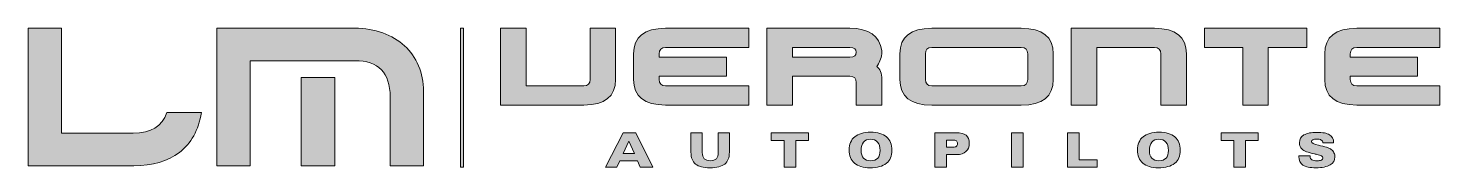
# Model space of a CAD drawing. Header units: millimetres. Extents: x 130.1 to 171.1, y -106.9 to -102.9.
import ezdxf

# ---------------------------------------------------------------- set-up
doc = ezdxf.new("R2010")
doc.units = ezdxf.units.MM
doc.header["$MEASUREMENT"] = 0
doc.layers.add('Capa 1', color=7, linetype='Continuous')

# ---------------------------------------------------------------- blocks, each defined once
blk = doc.blocks.new('block 3')
at = {"layer": 'Capa 1'}
h = blk.add_hatch(color=255, dxfattribs=at)
h.dxf.hatch_style = 2
h.paths.add_polyline_path([(142.726, -106.926), (142.638, -106.926), (142.638, -102.887), (142.726, -102.887)])
at = {"layer": 'Capa 1', "lineweight": 0}
blk.add_lwpolyline([(142.726, -106.926), (142.638, -106.926), (142.638, -102.887), (142.726, -102.887), (142.726, -106.926)], dxfattribs=at)
blk = doc.blocks.new('block 2')
at = {"layer": 'Capa 1'}
h = blk.add_hatch(color=255, dxfattribs=at)
h.dxf.hatch_style = 2
edge = h.paths.add_edge_path()
edge.add_spline(control_points=[(146.407, -102.887), (146.407, -102.887), (146.407, -104.375), (146.407, -104.375), (146.407, -104.499), (146.345, -104.561), (146.221, -104.561), (146.221, -104.561), (144.547, -104.561), (144.547, -104.561), (144.547, -104.561), (144.547, -102.887), (144.547, -102.887), (144.547, -102.887), (143.802, -102.887), (143.802, -102.887), (143.802, -102.887), (143.802, -105.119), (143.802, -105.119), (143.802, -105.119), (146.221, -105.119), (146.221, -105.119), (146.841, -105.119), (147.151, -104.871), (147.151, -104.375), (147.151, -104.375), (147.151, -102.887), (147.151, -102.887), (147.151, -102.887), (146.407, -102.887), (146.407, -102.887)], knot_values=[0, 0, 0, 0, 1, 1, 1, 2, 2, 2, 3, 3, 3, 4, 4, 4, 5, 5, 5, 6, 6, 6, 7, 7, 7, 8, 8, 8, 9, 9, 9, 10, 10, 10, 10], degree=3, periodic=1)
h = blk.add_hatch(color=255, dxfattribs=at)
h.dxf.hatch_style = 2
edge = h.paths.add_edge_path()
edge.add_spline(control_points=[(148.605, -105.119), (148.605, -105.119), (151.023, -105.119), (151.023, -105.119), (151.023, -105.119), (151.023, -104.561), (151.023, -104.561), (151.023, -104.561), (148.605, -104.561), (148.605, -104.561), (148.481, -104.561), (148.419, -104.499), (148.419, -104.375), (148.419, -104.375), (148.419, -104.282), (148.419, -104.282), (148.419, -104.282), (150.372, -104.282), (150.372, -104.282), (150.372, -104.282), (150.372, -103.724), (150.372, -103.724), (150.372, -103.724), (148.419, -103.724), (148.419, -103.724), (148.419, -103.724), (148.419, -103.631), (148.419, -103.631), (148.419, -103.507), (148.481, -103.445), (148.605, -103.445), (148.605, -103.445), (151.023, -103.445), (151.023, -103.445), (151.023, -103.445), (151.023, -102.887), (151.023, -102.887), (151.023, -102.887), (148.605, -102.887), (148.605, -102.887), (147.985, -102.887), (147.675, -103.135), (147.675, -103.631), (147.675, -103.631), (147.675, -104.375), (147.675, -104.375), (147.675, -104.871), (147.985, -105.119), (148.605, -105.119)], knot_values=[0, 0, 0, 0, 0.352778, 0.352778, 0.352778, 0.705556, 0.705556, 0.705556, 1.058333, 1.058333, 1.058333, 1.411111, 1.411111, 1.411111, 1.763889, 1.763889, 1.763889, 2.116667, 2.116667, 2.116667, 2.469444, 2.469444, 2.469444, 2.822222, 2.822222, 2.822222, 3.175, 3.175, 3.175, 3.527778, 3.527778, 3.527778, 3.880556, 3.880556, 3.880556, 4.233333, 4.233333, 4.233333, 4.586111, 4.586111, 4.586111, 4.938889, 4.938889, 4.938889, 5.291667, 5.291667, 5.291667, 5.644444, 5.644444, 5.644444, 5.644444], degree=3, periodic=0)
edge.add_line((148.605, -105.119), (148.605, -105.119))
h = blk.add_hatch(color=255, dxfattribs=at)
h.dxf.hatch_style = 2
edge = h.paths.add_edge_path()
edge.add_spline(control_points=[(154.897, -103.538), (154.833, -103.105), (154.524, -102.888), (153.967, -102.888), (153.967, -102.888), (151.548, -102.888), (151.548, -102.888), (151.548, -102.888), (151.548, -105.12), (151.548, -105.12), (151.548, -105.12), (152.293, -105.12), (152.293, -105.12), (152.293, -105.12), (152.293, -104.283), (152.293, -104.283), (152.293, -104.283), (153.967, -104.283), (153.967, -104.283), (154.091, -104.283), (154.152, -104.344), (154.152, -104.468), (154.152, -104.468), (154.152, -105.12), (154.152, -105.12), (154.152, -105.12), (154.897, -105.12), (154.897, -105.12), (154.897, -105.12), (154.897, -104.375), (154.897, -104.375), (154.897, -104.188), (154.847, -104.064), (154.746, -104.003), (154.823, -103.905), (154.87, -103.778), (154.897, -103.631), (154.897, -103.631), (154.897, -103.538), (154.897, -103.538)], knot_values=[0, 0, 0, 0, 1, 1, 1, 2, 2, 2, 3, 3, 3, 4, 4, 4, 5, 5, 5, 6, 6, 6, 7, 7, 7, 8, 8, 8, 9, 9, 9, 10, 10, 10, 11, 11, 11, 12, 12, 12, 13, 13, 13, 13], degree=3, periodic=1)
edge = h.paths.add_edge_path()
edge.add_spline(control_points=[(153.967, -103.723), (153.967, -103.723), (152.293, -103.723), (152.293, -103.723), (152.293, -103.723), (152.293, -103.446), (152.293, -103.446), (152.293, -103.446), (153.967, -103.446), (153.967, -103.446), (154.091, -103.446), (154.152, -103.493), (154.152, -103.586), (154.152, -103.678), (154.091, -103.723), (153.967, -103.723)], knot_values=[0, 0, 0, 0, 1, 1, 1, 2, 2, 2, 3, 3, 3, 4, 4, 4, 5, 5, 5, 5], degree=3, periodic=1)
h = blk.add_hatch(color=255, dxfattribs=at)
h.dxf.hatch_style = 2
edge = h.paths.add_edge_path()
edge.add_spline(control_points=[(158.954, -102.888), (158.954, -102.888), (156.35, -102.888), (156.35, -102.888), (155.732, -102.888), (155.42, -103.134), (155.42, -103.631), (155.42, -103.631), (155.42, -104.375), (155.42, -104.375), (155.42, -104.872), (155.732, -105.12), (156.35, -105.12), (156.35, -105.12), (158.954, -105.12), (158.954, -105.12), (159.575, -105.12), (159.884, -104.872), (159.884, -104.375), (159.884, -104.375), (159.884, -103.631), (159.884, -103.631), (159.884, -103.134), (159.575, -102.888), (158.954, -102.888)], knot_values=[0, 0, 0, 0, 1, 1, 1, 2, 2, 2, 3, 3, 3, 4, 4, 4, 5, 5, 5, 6, 6, 6, 7, 7, 7, 8, 8, 8, 8], degree=3, periodic=1)
edge = h.paths.add_edge_path()
edge.add_spline(control_points=[(159.141, -104.375), (159.141, -104.5), (159.078, -104.56), (158.954, -104.56), (158.954, -104.56), (156.35, -104.56), (156.35, -104.56), (156.225, -104.56), (156.165, -104.5), (156.165, -104.375), (156.165, -104.375), (156.165, -103.631), (156.165, -103.631), (156.162, -103.506), (156.223, -103.446), (156.347, -103.446), (156.347, -103.446), (158.954, -103.446), (158.954, -103.446), (159.078, -103.446), (159.141, -103.506), (159.141, -103.631), (159.141, -103.631), (159.141, -104.375), (159.141, -104.375)], knot_values=[0, 0, 0, 0, 1, 1, 1, 2, 2, 2, 3, 3, 3, 4, 4, 4, 5, 5, 5, 6, 6, 6, 7, 7, 7, 8, 8, 8, 8], degree=3, periodic=1)
h = blk.add_hatch(color=255, dxfattribs=at)
h.dxf.hatch_style = 2
edge = h.paths.add_edge_path()
edge.add_spline(control_points=[(163.758, -103.631), (163.758, -103.135), (163.448, -102.887), (162.828, -102.887), (162.828, -102.887), (160.409, -102.887), (160.409, -102.887), (160.409, -102.887), (160.409, -105.119), (160.409, -105.119), (160.409, -105.119), (161.154, -105.119), (161.154, -105.119), (161.154, -105.119), (161.154, -103.445), (161.154, -103.445), (161.154, -103.445), (162.828, -103.445), (162.828, -103.445), (162.952, -103.445), (163.014, -103.507), (163.014, -103.631), (163.014, -103.631), (163.014, -105.119), (163.014, -105.119), (163.014, -105.119), (163.758, -105.119), (163.758, -105.119), (163.758, -105.119), (163.758, -103.631), (163.758, -103.631)], knot_values=[0, 0, 0, 0, 1, 1, 1, 2, 2, 2, 3, 3, 3, 4, 4, 4, 5, 5, 5, 6, 6, 6, 7, 7, 7, 8, 8, 8, 9, 9, 9, 10, 10, 10, 10], degree=3, periodic=1)
h = blk.add_hatch(color=255, dxfattribs=at)
h.dxf.hatch_style = 2
h.paths.add_polyline_path([(165.398, -103.445), (165.398, -105.119), (166.142, -105.119), (166.142, -103.445), (167.258, -103.445), (167.258, -102.887), (164.282, -102.887), (164.282, -103.445)])
h = blk.add_hatch(color=255, dxfattribs=at)
h.dxf.hatch_style = 2
edge = h.paths.add_edge_path()
edge.add_spline(control_points=[(168.713, -105.119), (168.713, -105.119), (171.131, -105.119), (171.131, -105.119), (171.131, -105.119), (171.131, -104.561), (171.131, -104.561), (171.131, -104.561), (168.713, -104.561), (168.713, -104.561), (168.589, -104.561), (168.527, -104.499), (168.527, -104.375), (168.527, -104.375), (168.527, -104.282), (168.527, -104.282), (168.527, -104.282), (170.48, -104.282), (170.48, -104.282), (170.48, -104.282), (170.48, -103.724), (170.48, -103.724), (170.48, -103.724), (168.527, -103.724), (168.527, -103.724), (168.527, -103.724), (168.527, -103.631), (168.527, -103.631), (168.527, -103.507), (168.589, -103.445), (168.713, -103.445), (168.713, -103.445), (171.131, -103.445), (171.131, -103.445), (171.131, -103.445), (171.131, -102.887), (171.131, -102.887), (171.131, -102.887), (168.713, -102.887), (168.713, -102.887), (168.093, -102.887), (167.783, -103.135), (167.783, -103.631), (167.783, -103.631), (167.783, -104.375), (167.783, -104.375), (167.783, -104.871), (168.093, -105.119), (168.713, -105.119)], knot_values=[0, 0, 0, 0, 0.352778, 0.352778, 0.352778, 0.705556, 0.705556, 0.705556, 1.058333, 1.058333, 1.058333, 1.411111, 1.411111, 1.411111, 1.763889, 1.763889, 1.763889, 2.116667, 2.116667, 2.116667, 2.469444, 2.469444, 2.469444, 2.822222, 2.822222, 2.822222, 3.175, 3.175, 3.175, 3.527778, 3.527778, 3.527778, 3.880556, 3.880556, 3.880556, 4.233333, 4.233333, 4.233333, 4.586111, 4.586111, 4.586111, 4.938889, 4.938889, 4.938889, 5.291667, 5.291667, 5.291667, 5.644444, 5.644444, 5.644444, 5.644444], degree=3, periodic=0)
edge.add_line((168.713, -105.119), (168.713, -105.119))
h = blk.add_hatch(color=255, dxfattribs=at)
h.dxf.hatch_style = 2
h.paths.add_polyline_path([(147.189, -106.926), (146.854, -106.926), (147.371, -105.927), (147.742, -105.927), (148.235, -106.926), (147.863, -106.926), (147.788, -106.746), (147.269, -106.746)])
h.paths.add_polyline_path([(147.698, -106.528), (147.538, -106.165), (147.369, -106.528)])
h = blk.add_hatch(color=255, dxfattribs=at)
h.dxf.hatch_style = 2
edge = h.paths.add_edge_path()
edge.add_spline(control_points=[(149.342, -105.927), (149.342, -105.927), (149.673, -105.927), (149.673, -105.927), (149.673, -105.927), (149.673, -106.496), (149.673, -106.496), (149.673, -106.579), (149.692, -106.64), (149.73, -106.68), (149.768, -106.72), (149.827, -106.74), (149.907, -106.74), (149.984, -106.74), (150.042, -106.72), (150.081, -106.679), (150.119, -106.639), (150.138, -106.578), (150.138, -106.496), (150.138, -106.496), (150.138, -105.927), (150.138, -105.927), (150.138, -105.927), (150.46, -105.927), (150.46, -105.927), (150.46, -105.927), (150.46, -106.492), (150.46, -106.492), (150.46, -106.648), (150.414, -106.762), (150.324, -106.834), (150.233, -106.907), (150.091, -106.943), (149.895, -106.943), (149.701, -106.943), (149.561, -106.907), (149.473, -106.835), (149.386, -106.764), (149.342, -106.649), (149.342, -106.492), (149.342, -106.492), (149.342, -105.927), (149.342, -105.927)], knot_values=[0, 0, 0, 0, 1, 1, 1, 2, 2, 2, 3, 3, 3, 4, 4, 4, 5, 5, 5, 6, 6, 6, 7, 7, 7, 8, 8, 8, 9, 9, 9, 10, 10, 10, 11, 11, 11, 12, 12, 12, 13, 13, 13, 14, 14, 14, 14], degree=3, periodic=1)
h = blk.add_hatch(color=255, dxfattribs=at)
h.dxf.hatch_style = 2
h.paths.add_polyline_path([(152.05, -106.926), (152.05, -106.147), (151.678, -106.147), (151.678, -105.927), (152.762, -105.927), (152.762, -106.147), (152.39, -106.147), (152.39, -106.926)])
h = blk.add_hatch(color=255, dxfattribs=at)
h.dxf.hatch_style = 2
edge = h.paths.add_edge_path()
edge.add_spline(control_points=[(154.55, -106.943), (154.353, -106.943), (154.203, -106.898), (154.1, -106.81), (153.997, -106.722), (153.946, -106.593), (153.946, -106.423), (153.946, -106.258), (154, -106.131), (154.109, -106.042), (154.217, -105.954), (154.373, -105.91), (154.575, -105.91), (154.776, -105.91), (154.929, -105.954), (155.034, -106.044), (155.14, -106.133), (155.192, -106.263), (155.192, -106.434), (155.192, -106.601), (155.138, -106.727), (155.03, -106.813), (154.921, -106.9), (154.762, -106.943), (154.55, -106.943)], knot_values=[0, 0, 0, 0, 1, 1, 1, 2, 2, 2, 3, 3, 3, 4, 4, 4, 5, 5, 5, 6, 6, 6, 7, 7, 7, 8, 8, 8, 8], degree=3, periodic=1)
edge = h.paths.add_edge_path()
edge.add_spline(control_points=[(154.293, -106.435), (154.293, -106.537), (154.315, -106.613), (154.361, -106.664), (154.407, -106.715), (154.476, -106.74), (154.567, -106.74), (154.659, -106.74), (154.729, -106.715), (154.776, -106.665), (154.822, -106.615), (154.846, -106.541), (154.846, -106.442), (154.846, -106.334), (154.822, -106.253), (154.774, -106.196), (154.726, -106.14), (154.656, -106.112), (154.564, -106.112), (154.478, -106.112), (154.412, -106.14), (154.364, -106.197), (154.316, -106.253), (154.293, -106.333), (154.293, -106.435)], knot_values=[0, 0, 0, 0, 1, 1, 1, 2, 2, 2, 3, 3, 3, 4, 4, 4, 5, 5, 5, 6, 6, 6, 7, 7, 7, 8, 8, 8, 8], degree=3, periodic=1)
h = blk.add_hatch(color=255, dxfattribs=at)
h.dxf.hatch_style = 2
edge = h.paths.add_edge_path()
edge.add_spline(control_points=[(156.442, -106.926), (156.442, -106.926), (156.442, -105.927), (156.442, -105.927), (156.442, -105.927), (157.055, -105.927), (157.055, -105.927), (157.19, -105.927), (157.287, -105.951), (157.348, -106), (157.409, -106.048), (157.439, -106.124), (157.439, -106.229), (157.439, -106.334), (157.408, -106.416), (157.344, -106.474), (157.28, -106.533), (157.191, -106.562), (157.076, -106.562), (157.076, -106.562), (156.778, -106.562), (156.778, -106.562), (156.778, -106.562), (156.778, -106.926), (156.778, -106.926), (156.778, -106.926), (156.442, -106.926), (156.442, -106.926)], knot_values=[0, 0, 0, 0, 1, 1, 1, 2, 2, 2, 3, 3, 3, 4, 4, 4, 5, 5, 5, 6, 6, 6, 7, 7, 7, 8, 8, 8, 9, 9, 9, 9], degree=3, periodic=1)
edge = h.paths.add_edge_path()
edge.add_spline(control_points=[(156.778, -106.136), (156.778, -106.136), (156.778, -106.345), (156.778, -106.345), (156.778, -106.345), (156.968, -106.345), (156.968, -106.345), (157.012, -106.345), (157.046, -106.336), (157.067, -106.319), (157.089, -106.302), (157.1, -106.275), (157.1, -106.239), (157.1, -106.205), (157.089, -106.179), (157.067, -106.162), (157.044, -106.145), (157.011, -106.136), (156.968, -106.136), (156.968, -106.136), (156.778, -106.136), (156.778, -106.136)], knot_values=[0, 0, 0, 0, 1, 1, 1, 2, 2, 2, 3, 3, 3, 4, 4, 4, 5, 5, 5, 6, 6, 6, 7, 7, 7, 7], degree=3, periodic=1)
h = blk.add_hatch(color=255, dxfattribs=at)
h.dxf.hatch_style = 2
h.paths.add_polyline_path([(158.669, -106.926), (158.669, -105.927), (159.01, -105.927), (159.01, -106.926)])
h = blk.add_hatch(color=255, dxfattribs=at)
h.dxf.hatch_style = 2
h.paths.add_polyline_path([(161.163, -106.708), (161.163, -106.926), (160.3, -106.926), (160.3, -105.927), (160.642, -105.927), (160.642, -106.708)])
h = blk.add_hatch(color=255, dxfattribs=at)
h.dxf.hatch_style = 2
edge = h.paths.add_edge_path()
edge.add_spline(control_points=[(162.94, -106.943), (162.742, -106.943), (162.592, -106.898), (162.489, -106.81), (162.387, -106.722), (162.335, -106.593), (162.335, -106.423), (162.335, -106.258), (162.39, -106.131), (162.498, -106.042), (162.607, -105.954), (162.762, -105.91), (162.965, -105.91), (163.166, -105.91), (163.319, -105.954), (163.424, -106.044), (163.529, -106.133), (163.581, -106.263), (163.581, -106.434), (163.581, -106.601), (163.527, -106.727), (163.419, -106.813), (163.311, -106.9), (163.151, -106.943), (162.94, -106.943)], knot_values=[0, 0, 0, 0, 1, 1, 1, 2, 2, 2, 3, 3, 3, 4, 4, 4, 5, 5, 5, 6, 6, 6, 7, 7, 7, 8, 8, 8, 8], degree=3, periodic=1)
edge = h.paths.add_edge_path()
edge.add_spline(control_points=[(162.682, -106.435), (162.682, -106.537), (162.705, -106.613), (162.751, -106.664), (162.796, -106.715), (162.865, -106.74), (162.956, -106.74), (163.049, -106.74), (163.118, -106.715), (163.165, -106.665), (163.211, -106.615), (163.235, -106.541), (163.235, -106.442), (163.235, -106.334), (163.211, -106.253), (163.163, -106.196), (163.115, -106.14), (163.045, -106.112), (162.953, -106.112), (162.868, -106.112), (162.801, -106.14), (162.753, -106.197), (162.706, -106.253), (162.682, -106.333), (162.682, -106.435)], knot_values=[0, 0, 0, 0, 1, 1, 1, 2, 2, 2, 3, 3, 3, 4, 4, 4, 5, 5, 5, 6, 6, 6, 7, 7, 7, 8, 8, 8, 8], degree=3, periodic=1)
h = blk.add_hatch(color=255, dxfattribs=at)
h.dxf.hatch_style = 2
h.paths.add_polyline_path([(165.137, -106.926), (165.137, -106.147), (164.766, -106.147), (164.766, -105.927), (165.849, -105.927), (165.849, -106.147), (165.478, -106.147), (165.478, -106.926)])
h = blk.add_hatch(color=255, dxfattribs=at)
h.dxf.hatch_style = 2
edge = h.paths.add_edge_path()
edge.add_spline(control_points=[(167.362, -106.596), (167.362, -106.597), (167.362, -106.597), (167.362, -106.599), (167.36, -106.611), (167.359, -106.621), (167.359, -106.627), (167.359, -106.665), (167.375, -106.694), (167.409, -106.713), (167.442, -106.732), (167.493, -106.742), (167.563, -106.742), (167.615, -106.742), (167.657, -106.734), (167.687, -106.718), (167.717, -106.703), (167.732, -106.681), (167.732, -106.654), (167.732, -106.613), (167.672, -106.58), (167.554, -106.554), (167.54, -106.551), (167.529, -106.549), (167.523, -106.547), (167.515, -106.546), (167.504, -106.543), (167.489, -106.54), (167.301, -106.499), (167.18, -106.454), (167.126, -106.406), (167.1, -106.382), (167.08, -106.355), (167.067, -106.323), (167.053, -106.291), (167.047, -106.255), (167.047, -106.214), (167.047, -106.116), (167.09, -106.041), (167.177, -105.99), (167.263, -105.938), (167.39, -105.913), (167.557, -105.913), (167.722, -105.913), (167.844, -105.937), (167.923, -105.985), (168.003, -106.033), (168.042, -106.107), (168.042, -106.208), (168.042, -106.208), (168.042, -106.219), (168.042, -106.219), (168.042, -106.219), (167.73, -106.219), (167.73, -106.219), (167.73, -106.219), (167.73, -106.214), (167.73, -106.214), (167.73, -106.18), (167.715, -106.154), (167.683, -106.136), (167.651, -106.118), (167.605, -106.109), (167.544, -106.109), (167.497, -106.109), (167.46, -106.116), (167.435, -106.128), (167.409, -106.141), (167.396, -106.159), (167.396, -106.183), (167.396, -106.224), (167.464, -106.26), (167.6, -106.289), (167.627, -106.294), (167.647, -106.299), (167.662, -106.302), (167.759, -106.323), (167.828, -106.342), (167.869, -106.358), (167.91, -106.373), (167.946, -106.391), (167.975, -106.413), (168.009, -106.437), (168.035, -106.468), (168.053, -106.505), (168.071, -106.542), (168.08, -106.582), (168.08, -106.627), (168.08, -106.728), (168.032, -106.806), (167.938, -106.861), (167.844, -106.915), (167.708, -106.943), (167.531, -106.943), (167.356, -106.943), (167.229, -106.916), (167.151, -106.864), (167.072, -106.811), (167.033, -106.727), (167.033, -106.611), (167.033, -106.611), (167.033, -106.596), (167.033, -106.596), (167.033, -106.596), (167.362, -106.596), (167.362, -106.596)], knot_values=[0, 0, 0, 0, 1, 1, 1, 2, 2, 2, 3, 3, 3, 4, 4, 4, 5, 5, 5, 6, 6, 6, 7, 7, 7, 8, 8, 8, 9, 9, 9, 10, 10, 10, 11, 11, 11, 12, 12, 12, 13, 13, 13, 14, 14, 14, 15, 15, 15, 16, 16, 16, 17, 17, 17, 18, 18, 18, 19, 19, 19, 20, 20, 20, 21, 21, 21, 22, 22, 22, 23, 23, 23, 24, 24, 24, 25, 25, 25, 26, 26, 26, 27, 27, 27, 28, 28, 28, 29, 29, 29, 30, 30, 30, 31, 31, 31, 32, 32, 32, 33, 33, 33, 34, 34, 34, 35, 35, 35, 35], degree=3, periodic=1)
at = {"layer": 'Capa 1', "lineweight": 0}
for points in [[(165.398, -103.445), (165.398, -105.119), (166.142, -105.119), (166.142, -103.445), (167.258, -103.445), (167.258, -102.887), (164.282, -102.887), (164.282, -103.445), (165.398, -103.445)], [(147.189, -106.926), (146.854, -106.926), (147.371, -105.927), (147.742, -105.927), (148.235, -106.926), (147.863, -106.926), (147.788, -106.746), (147.269, -106.746), (147.189, -106.926)], [(152.05, -106.926), (152.05, -106.147), (151.678, -106.147), (151.678, -105.927), (152.762, -105.927), (152.762, -106.147), (152.39, -106.147), (152.39, -106.926), (152.05, -106.926)], [(158.669, -106.926), (158.669, -105.927), (159.01, -105.927), (159.01, -106.926), (158.669, -106.926)], [(161.163, -106.708), (161.163, -106.926), (160.3, -106.926), (160.3, -105.927), (160.642, -105.927), (160.642, -106.708), (161.163, -106.708)], [(165.137, -106.926), (165.137, -106.147), (164.766, -106.147), (164.766, -105.927), (165.849, -105.927), (165.849, -106.147), (165.478, -106.147), (165.478, -106.926), (165.137, -106.926)], [(147.698, -106.528), (147.538, -106.165), (147.369, -106.528), (147.698, -106.528)]]:
    blk.add_lwpolyline(points, dxfattribs=at)
for points, knots in [([(146.407, -102.887), (146.407, -102.887), (146.407, -104.375), (146.407, -104.375), (146.407, -104.499), (146.345, -104.561), (146.221, -104.561), (146.221, -104.561), (144.547, -104.561), (144.547, -104.561), (144.547, -104.561), (144.547, -102.887), (144.547, -102.887), (144.547, -102.887), (143.802, -102.887), (143.802, -102.887), (143.802, -102.887), (143.802, -105.119), (143.802, -105.119), (143.802, -105.119), (146.221, -105.119), (146.221, -105.119), (146.841, -105.119), (147.151, -104.871), (147.151, -104.375), (147.151, -104.375), (147.151, -102.887), (147.151, -102.887), (147.151, -102.887), (146.407, -102.887), (146.407, -102.887)], [0, 0, 0, 0, 1, 1, 1, 2, 2, 2, 3, 3, 3, 4, 4, 4, 5, 5, 5, 6, 6, 6, 7, 7, 7, 8, 8, 8, 9, 9, 9, 10, 10, 10, 10]), ([(148.605, -105.119), (148.605, -105.119), (151.023, -105.119), (151.023, -105.119), (151.023, -105.119), (151.023, -104.561), (151.023, -104.561), (151.023, -104.561), (148.605, -104.561), (148.605, -104.561), (148.481, -104.561), (148.419, -104.499), (148.419, -104.375), (148.419, -104.375), (148.419, -104.282), (148.419, -104.282), (148.419, -104.282), (150.372, -104.282), (150.372, -104.282), (150.372, -104.282), (150.372, -103.724), (150.372, -103.724), (150.372, -103.724), (148.419, -103.724), (148.419, -103.724), (148.419, -103.724), (148.419, -103.631), (148.419, -103.631), (148.419, -103.507), (148.481, -103.445), (148.605, -103.445), (148.605, -103.445), (151.023, -103.445), (151.023, -103.445), (151.023, -103.445), (151.023, -102.887), (151.023, -102.887), (151.023, -102.887), (148.605, -102.887), (148.605, -102.887), (147.985, -102.887), (147.675, -103.135), (147.675, -103.631), (147.675, -103.631), (147.675, -104.375), (147.675, -104.375), (147.675, -104.871), (147.985, -105.119), (148.605, -105.119)], [0, 0, 0, 0, 1, 1, 1, 2, 2, 2, 3, 3, 3, 4, 4, 4, 5, 5, 5, 6, 6, 6, 7, 7, 7, 8, 8, 8, 9, 9, 9, 10, 10, 10, 11, 11, 11, 12, 12, 12, 13, 13, 13, 14, 14, 14, 15, 15, 15, 16, 16, 16, 16]), ([(154.897, -103.538), (154.833, -103.105), (154.524, -102.888), (153.967, -102.888), (153.967, -102.888), (151.548, -102.888), (151.548, -102.888), (151.548, -102.888), (151.548, -105.12), (151.548, -105.12), (151.548, -105.12), (152.293, -105.12), (152.293, -105.12), (152.293, -105.12), (152.293, -104.283), (152.293, -104.283), (152.293, -104.283), (153.967, -104.283), (153.967, -104.283), (154.091, -104.283), (154.152, -104.344), (154.152, -104.468), (154.152, -104.468), (154.152, -105.12), (154.152, -105.12), (154.152, -105.12), (154.897, -105.12), (154.897, -105.12), (154.897, -105.12), (154.897, -104.375), (154.897, -104.375), (154.897, -104.188), (154.847, -104.064), (154.746, -104.003), (154.823, -103.905), (154.87, -103.778), (154.897, -103.631), (154.897, -103.631), (154.897, -103.538), (154.897, -103.538)], [0, 0, 0, 0, 1, 1, 1, 2, 2, 2, 3, 3, 3, 4, 4, 4, 5, 5, 5, 6, 6, 6, 7, 7, 7, 8, 8, 8, 9, 9, 9, 10, 10, 10, 11, 11, 11, 12, 12, 12, 13, 13, 13, 13]), ([(158.954, -102.888), (158.954, -102.888), (156.35, -102.888), (156.35, -102.888), (155.732, -102.888), (155.42, -103.134), (155.42, -103.631), (155.42, -103.631), (155.42, -104.375), (155.42, -104.375), (155.42, -104.872), (155.732, -105.12), (156.35, -105.12), (156.35, -105.12), (158.954, -105.12), (158.954, -105.12), (159.575, -105.12), (159.884, -104.872), (159.884, -104.375), (159.884, -104.375), (159.884, -103.631), (159.884, -103.631), (159.884, -103.134), (159.575, -102.888), (158.954, -102.888)], [0, 0, 0, 0, 1, 1, 1, 2, 2, 2, 3, 3, 3, 4, 4, 4, 5, 5, 5, 6, 6, 6, 7, 7, 7, 8, 8, 8, 8]), ([(163.758, -103.631), (163.758, -103.135), (163.448, -102.887), (162.828, -102.887), (162.828, -102.887), (160.409, -102.887), (160.409, -102.887), (160.409, -102.887), (160.409, -105.119), (160.409, -105.119), (160.409, -105.119), (161.154, -105.119), (161.154, -105.119), (161.154, -105.119), (161.154, -103.445), (161.154, -103.445), (161.154, -103.445), (162.828, -103.445), (162.828, -103.445), (162.952, -103.445), (163.014, -103.507), (163.014, -103.631), (163.014, -103.631), (163.014, -105.119), (163.014, -105.119), (163.014, -105.119), (163.758, -105.119), (163.758, -105.119), (163.758, -105.119), (163.758, -103.631), (163.758, -103.631)], [0, 0, 0, 0, 1, 1, 1, 2, 2, 2, 3, 3, 3, 4, 4, 4, 5, 5, 5, 6, 6, 6, 7, 7, 7, 8, 8, 8, 9, 9, 9, 10, 10, 10, 10]), ([(168.713, -105.119), (168.713, -105.119), (171.131, -105.119), (171.131, -105.119), (171.131, -105.119), (171.131, -104.561), (171.131, -104.561), (171.131, -104.561), (168.713, -104.561), (168.713, -104.561), (168.589, -104.561), (168.527, -104.499), (168.527, -104.375), (168.527, -104.375), (168.527, -104.282), (168.527, -104.282), (168.527, -104.282), (170.48, -104.282), (170.48, -104.282), (170.48, -104.282), (170.48, -103.724), (170.48, -103.724), (170.48, -103.724), (168.527, -103.724), (168.527, -103.724), (168.527, -103.724), (168.527, -103.631), (168.527, -103.631), (168.527, -103.507), (168.589, -103.445), (168.713, -103.445), (168.713, -103.445), (171.131, -103.445), (171.131, -103.445), (171.131, -103.445), (171.131, -102.887), (171.131, -102.887), (171.131, -102.887), (168.713, -102.887), (168.713, -102.887), (168.093, -102.887), (167.783, -103.135), (167.783, -103.631), (167.783, -103.631), (167.783, -104.375), (167.783, -104.375), (167.783, -104.871), (168.093, -105.119), (168.713, -105.119)], [0, 0, 0, 0, 1, 1, 1, 2, 2, 2, 3, 3, 3, 4, 4, 4, 5, 5, 5, 6, 6, 6, 7, 7, 7, 8, 8, 8, 9, 9, 9, 10, 10, 10, 11, 11, 11, 12, 12, 12, 13, 13, 13, 14, 14, 14, 15, 15, 15, 16, 16, 16, 16]), ([(153.967, -103.723), (153.967, -103.723), (152.293, -103.723), (152.293, -103.723), (152.293, -103.723), (152.293, -103.446), (152.293, -103.446), (152.293, -103.446), (153.967, -103.446), (153.967, -103.446), (154.091, -103.446), (154.152, -103.493), (154.152, -103.586), (154.152, -103.678), (154.091, -103.723), (153.967, -103.723)], [0, 0, 0, 0, 1, 1, 1, 2, 2, 2, 3, 3, 3, 4, 4, 4, 5, 5, 5, 5]), ([(159.141, -104.375), (159.141, -104.5), (159.078, -104.56), (158.954, -104.56), (158.954, -104.56), (156.35, -104.56), (156.35, -104.56), (156.225, -104.56), (156.165, -104.5), (156.165, -104.375), (156.165, -104.375), (156.165, -103.631), (156.165, -103.631), (156.162, -103.506), (156.223, -103.446), (156.347, -103.446), (156.347, -103.446), (158.954, -103.446), (158.954, -103.446), (159.078, -103.446), (159.141, -103.506), (159.141, -103.631), (159.141, -103.631), (159.141, -104.375), (159.141, -104.375)], [0, 0, 0, 0, 1, 1, 1, 2, 2, 2, 3, 3, 3, 4, 4, 4, 5, 5, 5, 6, 6, 6, 7, 7, 7, 8, 8, 8, 8]), ([(149.342, -105.927), (149.342, -105.927), (149.673, -105.927), (149.673, -105.927), (149.673, -105.927), (149.673, -106.496), (149.673, -106.496), (149.673, -106.579), (149.692, -106.64), (149.73, -106.68), (149.768, -106.72), (149.827, -106.74), (149.907, -106.74), (149.984, -106.74), (150.042, -106.72), (150.081, -106.679), (150.119, -106.639), (150.138, -106.578), (150.138, -106.496), (150.138, -106.496), (150.138, -105.927), (150.138, -105.927), (150.138, -105.927), (150.46, -105.927), (150.46, -105.927), (150.46, -105.927), (150.46, -106.492), (150.46, -106.492), (150.46, -106.648), (150.414, -106.762), (150.324, -106.834), (150.233, -106.907), (150.091, -106.943), (149.895, -106.943), (149.701, -106.943), (149.561, -106.907), (149.473, -106.835), (149.386, -106.764), (149.342, -106.649), (149.342, -106.492), (149.342, -106.492), (149.342, -105.927), (149.342, -105.927)], [0, 0, 0, 0, 1, 1, 1, 2, 2, 2, 3, 3, 3, 4, 4, 4, 5, 5, 5, 6, 6, 6, 7, 7, 7, 8, 8, 8, 9, 9, 9, 10, 10, 10, 11, 11, 11, 12, 12, 12, 13, 13, 13, 14, 14, 14, 14]), ([(154.55, -106.943), (154.353, -106.943), (154.203, -106.898), (154.1, -106.81), (153.997, -106.722), (153.946, -106.593), (153.946, -106.423), (153.946, -106.258), (154, -106.131), (154.109, -106.042), (154.217, -105.954), (154.373, -105.91), (154.575, -105.91), (154.776, -105.91), (154.929, -105.954), (155.034, -106.044), (155.14, -106.133), (155.192, -106.263), (155.192, -106.434), (155.192, -106.601), (155.138, -106.727), (155.03, -106.813), (154.921, -106.9), (154.762, -106.943), (154.55, -106.943)], [0, 0, 0, 0, 1, 1, 1, 2, 2, 2, 3, 3, 3, 4, 4, 4, 5, 5, 5, 6, 6, 6, 7, 7, 7, 8, 8, 8, 8]), ([(156.442, -106.926), (156.442, -106.926), (156.442, -105.927), (156.442, -105.927), (156.442, -105.927), (157.055, -105.927), (157.055, -105.927), (157.19, -105.927), (157.287, -105.951), (157.348, -106), (157.409, -106.048), (157.439, -106.124), (157.439, -106.229), (157.439, -106.334), (157.408, -106.416), (157.344, -106.474), (157.28, -106.533), (157.191, -106.562), (157.076, -106.562), (157.076, -106.562), (156.778, -106.562), (156.778, -106.562), (156.778, -106.562), (156.778, -106.926), (156.778, -106.926), (156.778, -106.926), (156.442, -106.926), (156.442, -106.926)], [0, 0, 0, 0, 1, 1, 1, 2, 2, 2, 3, 3, 3, 4, 4, 4, 5, 5, 5, 6, 6, 6, 7, 7, 7, 8, 8, 8, 9, 9, 9, 9]), ([(162.94, -106.943), (162.742, -106.943), (162.592, -106.898), (162.489, -106.81), (162.387, -106.722), (162.335, -106.593), (162.335, -106.423), (162.335, -106.258), (162.39, -106.131), (162.498, -106.042), (162.607, -105.954), (162.762, -105.91), (162.965, -105.91), (163.166, -105.91), (163.319, -105.954), (163.424, -106.044), (163.529, -106.133), (163.581, -106.263), (163.581, -106.434), (163.581, -106.601), (163.527, -106.727), (163.419, -106.813), (163.311, -106.9), (163.151, -106.943), (162.94, -106.943)], [0, 0, 0, 0, 1, 1, 1, 2, 2, 2, 3, 3, 3, 4, 4, 4, 5, 5, 5, 6, 6, 6, 7, 7, 7, 8, 8, 8, 8]), ([(167.362, -106.596), (167.362, -106.597), (167.362, -106.597), (167.362, -106.599), (167.36, -106.611), (167.359, -106.621), (167.359, -106.627), (167.359, -106.665), (167.375, -106.694), (167.409, -106.713), (167.442, -106.732), (167.493, -106.742), (167.563, -106.742), (167.615, -106.742), (167.657, -106.734), (167.687, -106.718), (167.717, -106.703), (167.732, -106.681), (167.732, -106.654), (167.732, -106.613), (167.672, -106.58), (167.554, -106.554), (167.54, -106.551), (167.529, -106.549), (167.523, -106.547), (167.515, -106.546), (167.504, -106.543), (167.489, -106.54), (167.301, -106.499), (167.18, -106.454), (167.126, -106.406), (167.1, -106.382), (167.08, -106.355), (167.067, -106.323), (167.053, -106.291), (167.047, -106.255), (167.047, -106.214), (167.047, -106.116), (167.09, -106.041), (167.177, -105.99), (167.263, -105.938), (167.39, -105.913), (167.557, -105.913), (167.722, -105.913), (167.844, -105.937), (167.923, -105.985), (168.003, -106.033), (168.042, -106.107), (168.042, -106.208), (168.042, -106.208), (168.042, -106.219), (168.042, -106.219), (168.042, -106.219), (167.73, -106.219), (167.73, -106.219), (167.73, -106.219), (167.73, -106.214), (167.73, -106.214), (167.73, -106.18), (167.715, -106.154), (167.683, -106.136), (167.651, -106.118), (167.605, -106.109), (167.544, -106.109), (167.497, -106.109), (167.46, -106.116), (167.435, -106.128), (167.409, -106.141), (167.396, -106.159), (167.396, -106.183), (167.396, -106.224), (167.464, -106.26), (167.6, -106.289), (167.627, -106.294), (167.647, -106.299), (167.662, -106.302), (167.759, -106.323), (167.828, -106.342), (167.869, -106.358), (167.91, -106.373), (167.946, -106.391), (167.975, -106.413), (168.009, -106.437), (168.035, -106.468), (168.053, -106.505), (168.071, -106.542), (168.08, -106.582), (168.08, -106.627), (168.08, -106.728), (168.032, -106.806), (167.938, -106.861), (167.844, -106.915), (167.708, -106.943), (167.531, -106.943), (167.356, -106.943), (167.229, -106.916), (167.151, -106.864), (167.072, -106.811), (167.033, -106.727), (167.033, -106.611), (167.033, -106.611), (167.033, -106.596), (167.033, -106.596), (167.033, -106.596), (167.362, -106.596), (167.362, -106.596)], [0, 0, 0, 0, 1, 1, 1, 2, 2, 2, 3, 3, 3, 4, 4, 4, 5, 5, 5, 6, 6, 6, 7, 7, 7, 8, 8, 8, 9, 9, 9, 10, 10, 10, 11, 11, 11, 12, 12, 12, 13, 13, 13, 14, 14, 14, 15, 15, 15, 16, 16, 16, 17, 17, 17, 18, 18, 18, 19, 19, 19, 20, 20, 20, 21, 21, 21, 22, 22, 22, 23, 23, 23, 24, 24, 24, 25, 25, 25, 26, 26, 26, 27, 27, 27, 28, 28, 28, 29, 29, 29, 30, 30, 30, 31, 31, 31, 32, 32, 32, 33, 33, 33, 34, 34, 34, 35, 35, 35, 35]), ([(154.293, -106.435), (154.293, -106.537), (154.315, -106.613), (154.361, -106.664), (154.407, -106.715), (154.476, -106.74), (154.567, -106.74), (154.659, -106.74), (154.729, -106.715), (154.776, -106.665), (154.822, -106.615), (154.846, -106.541), (154.846, -106.442), (154.846, -106.334), (154.822, -106.253), (154.774, -106.196), (154.726, -106.14), (154.656, -106.112), (154.564, -106.112), (154.478, -106.112), (154.412, -106.14), (154.364, -106.197), (154.316, -106.253), (154.293, -106.333), (154.293, -106.435)], [0, 0, 0, 0, 1, 1, 1, 2, 2, 2, 3, 3, 3, 4, 4, 4, 5, 5, 5, 6, 6, 6, 7, 7, 7, 8, 8, 8, 8]), ([(156.778, -106.136), (156.778, -106.136), (156.778, -106.345), (156.778, -106.345), (156.778, -106.345), (156.968, -106.345), (156.968, -106.345), (157.012, -106.345), (157.046, -106.336), (157.067, -106.319), (157.089, -106.302), (157.1, -106.275), (157.1, -106.239), (157.1, -106.205), (157.089, -106.179), (157.067, -106.162), (157.044, -106.145), (157.011, -106.136), (156.968, -106.136), (156.968, -106.136), (156.778, -106.136), (156.778, -106.136)], [0, 0, 0, 0, 1, 1, 1, 2, 2, 2, 3, 3, 3, 4, 4, 4, 5, 5, 5, 6, 6, 6, 7, 7, 7, 7]), ([(162.682, -106.435), (162.682, -106.537), (162.705, -106.613), (162.751, -106.664), (162.796, -106.715), (162.865, -106.74), (162.956, -106.74), (163.049, -106.74), (163.118, -106.715), (163.165, -106.665), (163.211, -106.615), (163.235, -106.541), (163.235, -106.442), (163.235, -106.334), (163.211, -106.253), (163.163, -106.196), (163.115, -106.14), (163.045, -106.112), (162.953, -106.112), (162.868, -106.112), (162.801, -106.14), (162.753, -106.197), (162.706, -106.253), (162.682, -106.333), (162.682, -106.435)], [0, 0, 0, 0, 1, 1, 1, 2, 2, 2, 3, 3, 3, 4, 4, 4, 5, 5, 5, 6, 6, 6, 7, 7, 7, 8, 8, 8, 8])]:
    blk.add_open_spline(points, degree=3, knots=knots, dxfattribs=at)
at = {"layer": 'Capa 1'}
blk.add_blockref('block 3', (0, 0), dxfattribs=at)
blk = doc.blocks.new('block 4')
at = {"layer": 'Capa 1'}
h = blk.add_hatch(color=255, dxfattribs=at)
h.dxf.hatch_style = 2
edge = h.paths.add_edge_path()
edge.add_spline(control_points=[(131.03, -102.886), (131.03, -102.886), (131.03, -105.938), (131.03, -105.938), (131.03, -105.938), (133.116, -105.938), (133.116, -105.938), (133.63, -105.938), (133.956, -105.737), (134.093, -105.337), (134.093, -105.337), (135.099, -105.337), (135.099, -105.337), (135.011, -105.852), (134.798, -106.238), (134.459, -106.497), (134.119, -106.757), (133.677, -106.886), (133.133, -106.886), (133.133, -106.886), (130.058, -106.886), (130.058, -106.886), (130.058, -106.886), (130.058, -102.886), (130.058, -102.886), (130.058, -102.886), (131.03, -102.886), (131.03, -102.886)], knot_values=[0, 0, 0, 0, 1, 1, 1, 2, 2, 2, 3, 3, 3, 4, 4, 4, 5, 5, 5, 6, 6, 6, 7, 7, 7, 8, 8, 8, 9, 9, 9, 9], degree=3, periodic=1)
h = blk.add_hatch(color=255, dxfattribs=at)
h.dxf.hatch_style = 2
edge = h.paths.add_edge_path()
edge.add_spline(control_points=[(135.55, -102.886), (135.55, -102.886), (139.562, -102.886), (139.562, -102.886), (139.859, -102.886), (140.13, -102.931), (140.376, -103.02), (140.622, -103.11), (140.832, -103.236), (141.008, -103.398), (141.183, -103.559), (141.319, -103.753), (141.416, -103.977), (141.513, -104.202), (141.562, -104.45), (141.562, -104.721), (141.562, -104.721), (141.562, -106.886), (141.562, -106.886), (141.562, -106.886), (140.59, -106.886), (140.59, -106.886), (140.59, -106.886), (140.59, -104.886), (140.59, -104.886), (140.59, -104.181), (140.247, -103.829), (139.562, -103.829), (139.562, -103.829), (136.516, -103.829), (136.516, -103.829), (136.516, -103.829), (136.516, -106.886), (136.516, -106.886), (136.516, -106.886), (135.55, -106.886), (135.55, -106.886), (135.55, -106.886), (135.55, -102.886), (135.55, -102.886)], knot_values=[0, 0, 0, 0, 1, 1, 1, 2, 2, 2, 3, 3, 3, 4, 4, 4, 5, 5, 5, 6, 6, 6, 7, 7, 7, 8, 8, 8, 9, 9, 9, 10, 10, 10, 11, 11, 11, 12, 12, 12, 13, 13, 13, 13], degree=3, periodic=1)
h.paths.add_polyline_path([(138.002, -104.32), (138.979, -104.32), (138.979, -106.886), (138.002, -106.886)])
at = {"layer": 'Capa 1', "lineweight": 0}
blk.add_lwpolyline([(138.002, -104.32), (138.979, -104.32), (138.979, -106.886), (138.002, -106.886), (138.002, -104.32)], dxfattribs=at)
for points, knots in [([(131.03, -102.886), (131.03, -102.886), (131.03, -105.938), (131.03, -105.938), (131.03, -105.938), (133.116, -105.938), (133.116, -105.938), (133.63, -105.938), (133.956, -105.737), (134.093, -105.337), (134.093, -105.337), (135.099, -105.337), (135.099, -105.337), (135.011, -105.852), (134.798, -106.238), (134.459, -106.497), (134.119, -106.757), (133.677, -106.886), (133.133, -106.886), (133.133, -106.886), (130.058, -106.886), (130.058, -106.886), (130.058, -106.886), (130.058, -102.886), (130.058, -102.886), (130.058, -102.886), (131.03, -102.886), (131.03, -102.886)], [0, 0, 0, 0, 1, 1, 1, 2, 2, 2, 3, 3, 3, 4, 4, 4, 5, 5, 5, 6, 6, 6, 7, 7, 7, 8, 8, 8, 9, 9, 9, 9]), ([(135.55, -102.886), (135.55, -102.886), (139.562, -102.886), (139.562, -102.886), (139.859, -102.886), (140.13, -102.931), (140.376, -103.02), (140.622, -103.11), (140.832, -103.236), (141.008, -103.398), (141.183, -103.559), (141.319, -103.753), (141.416, -103.977), (141.513, -104.202), (141.562, -104.45), (141.562, -104.721), (141.562, -104.721), (141.562, -106.886), (141.562, -106.886), (141.562, -106.886), (140.59, -106.886), (140.59, -106.886), (140.59, -106.886), (140.59, -104.886), (140.59, -104.886), (140.59, -104.181), (140.247, -103.829), (139.562, -103.829), (139.562, -103.829), (136.516, -103.829), (136.516, -103.829), (136.516, -103.829), (136.516, -106.886), (136.516, -106.886), (136.516, -106.886), (135.55, -106.886), (135.55, -106.886), (135.55, -106.886), (135.55, -102.886), (135.55, -102.886)], [0, 0, 0, 0, 1, 1, 1, 2, 2, 2, 3, 3, 3, 4, 4, 4, 5, 5, 5, 6, 6, 6, 7, 7, 7, 8, 8, 8, 9, 9, 9, 10, 10, 10, 11, 11, 11, 12, 12, 12, 13, 13, 13, 13])]:
    blk.add_open_spline(points, degree=3, knots=knots, dxfattribs=at)

msp = doc.modelspace()

# ---------------------------------------------------------------- block references
at = {"layer": 'Capa 1'}
for name in ['block 4', 'block 2']:
    msp.add_blockref(name, (0, 0), dxfattribs=at)

doc.saveas('drawing.dxf')
